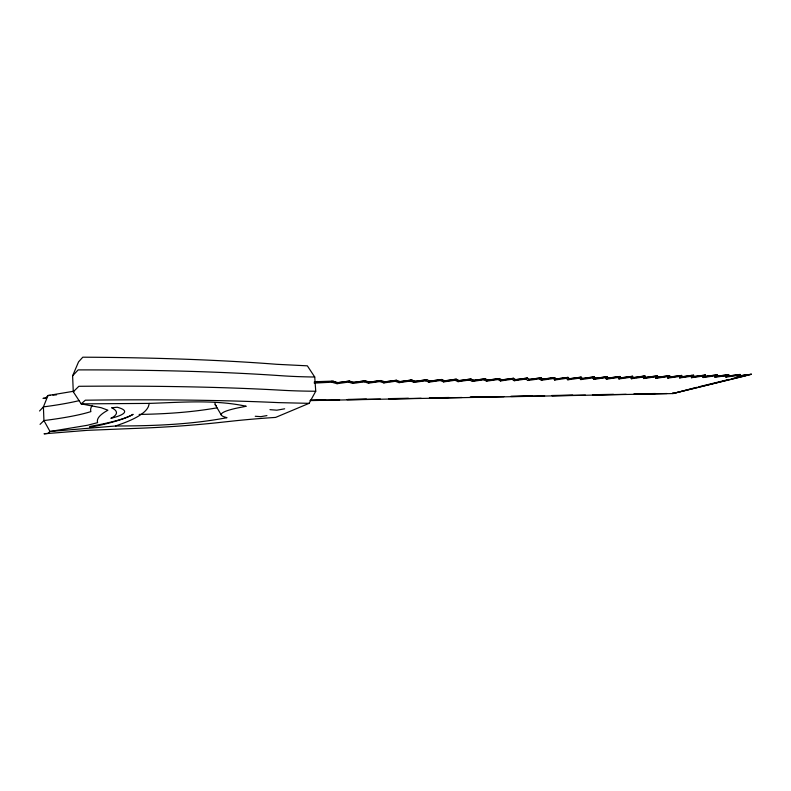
<?xml version="1.0" encoding="UTF-8"?>
<svg xmlns="http://www.w3.org/2000/svg" width="791" height="791" viewBox="0 0 791 791"><rect width="100%" height="100%" fill="white"/><g stroke="black" fill="none" stroke-linecap="round" stroke-linejoin="round"><path stroke-width="1.19" d="M679.667 377.91L679.805 376.417L681.743 375.458L681.585 376.971L679.667 377.91L691.71 376.209L693.677 375.26L693.361 376.773L691.413 377.712L691.611 375.369L681.98 376.734M115.526 425.993C152.792 425.973 190.315 424.629 227.007 417.688L223.794 416.709A67.077 8.414 -3.9 0 1 238.19 407.83L246.228 406.258C214.391 399.455 181.505 402.352 149.252 403.4L148.53 406.179A624.415 70.32 0 0 1 122.15 423.64L115.526 425.993L50.021 431.49L47.875 433.399L44.029 433.804L87.247 430.344L132.819 428.495A166.08 21.98 -3 0 0 217.248 422.73L235.609 420.743A123.604 13.289 -3.9 0 1 268.653 417.875L275.654 417.401L309.093 403.341L315.738 391.238L314.729 377.02L307.353 365.828L276.583 364.295A515.683 59.384 -2 0 0 96.008 357.275L82.798 357.196L78.546 361.882L72.614 375.814L73.276 391.782L81.196 403.875L101.119 407.691L107.912 410.203L105.579 411.557A300.936 38.008 -4.6 0 0 97.392 421.544L97.609 422.651L87.485 425.261L50.021 431.49L43.93 420.565L43.406 406.89L47.974 395.54L73.919 391.209M703.031 377.515L703.486 376.012L705.483 375.063L704.999 376.575L703.031 377.515L715.143 375.814L717.17 374.865L716.517 376.387L726.662 375.616L728.719 374.667L727.908 376.2L725.881 377.129L726.662 375.616L714.52 377.327L715.143 375.814M737.123 376.941L738.062 375.418L740.149 374.479L739.18 376.012L737.123 376.941L751.45 374.281L739.239 375.814M39.55 410.994L43.406 406.89A152.01 21.624 -1.3 0 0 79.238 400.612M72.614 375.814L78.171 369.901A521.862 56.26 -2.2 0 1 280.775 375.695A188.96 33.746 -4.6 0 0 314.729 377.02M40.054 424.371L43.93 420.565A152.297 19.894 -1.6 0 0 90.906 411.607A306.681 41.725 -4.6 0 1 92.26 405.417M73.276 391.782L78.863 386.295A522.693 51.722 -2.4 0 1 281.744 390.24A189.336 31.057 -4.6 0 0 315.738 391.238M314.245 383.101L331.765 382.201L337.055 383.704L338.143 382.696L349.513 381.074L353.992 382.429L365.373 380.807L369.624 382.172L381.035 380.54L385.069 381.915L396.509 380.283L400.325 381.658L411.775 380.026L415.384 381.41L426.863 379.769L430.255 381.163L441.764 379.512L444.947 380.916L456.476 379.265L459.462 380.669L471.021 379.018L473.799 380.431L485.377 378.78L487.958 380.194L499.566 378.543L501.949 379.967L513.596 378.306L515.772 379.729L527.449 378.068L529.436 379.502L541.143 377.841L542.942 379.285L554.669 377.604L556.281 379.057L568.047 377.386L569.471 378.84L581.266 377.159L582.502 378.622L594.328 376.941L595.386 378.405L607.241 376.724L608.121 378.197L620.015 376.506L620.717 377.979L632.642 376.289L633.166 377.772L645.12 376.081L645.476 377.574L643.647 378.523L643.172 376.18L632.464 377.702M337.055 383.704L348.376 382.093L349.513 381.074L336.976 382.725L339.28 382.893M348.376 382.093L352.855 383.437L353.992 382.429M352.855 383.437L364.196 381.826L368.458 383.17L369.624 382.172L365.185 381.193M368.458 383.17L379.818 381.549L381.035 380.54L368.379 382.211M383.862 382.913L385.069 381.915L383.783 381.954L396.509 380.283L395.253 381.292L383.862 382.913L379.818 381.549M395.253 381.292L399.079 382.656L400.325 381.658M399.079 382.656L410.489 381.025L411.775 380.026L399 381.707L395.213 380.807M410.489 381.025L410.41 380.075L414.019 381.46L426.863 379.769L425.538 380.768L414.098 382.399L410.489 381.025L411.775 380.026M414.098 382.399L415.384 381.41L414.019 381.46M428.94 382.152L430.255 381.163L428.86 381.213L441.764 379.512L440.399 380.52L428.94 382.152L425.538 380.768M440.399 380.52L443.593 381.905L444.947 380.916M266.933 415.591L260.812 416.659L255.246 416.274M458.068 381.658L459.462 380.669L457.989 380.728L471.021 379.018L469.587 380.016L458.068 381.658L455.082 380.263L443.593 381.905M284.651 408.809L276.86 410.193L269.968 409.659M472.375 381.42L473.799 380.431L472.286 380.491L485.377 378.78L483.914 379.769L472.375 381.42L469.587 380.016M483.914 379.769L486.495 381.173L487.958 380.194M486.495 381.173L498.063 379.532L499.566 378.543L487.572 380.095M500.456 380.946L501.949 379.967L500.377 380.026L513.596 378.306L512.054 379.285L500.456 380.946L498.063 379.532M514.249 380.708L515.772 379.729L514.16 379.799L527.449 378.068L525.877 379.057L514.249 380.708L512.054 379.285M525.877 379.057L527.884 380.481L529.436 379.502M527.884 380.481L539.531 378.82L541.143 377.841L528.961 379.413M539.531 378.82L541.351 380.253L542.942 379.285M554.659 380.026L556.281 379.057L554.57 379.136L568.047 377.386L566.376 378.355L554.659 380.026L552.949 377.693L541.262 379.354M566.376 378.355L567.819 379.799L569.471 378.84M567.819 379.799L579.566 378.138L581.266 377.159L568.897 378.751M579.566 378.138L580.821 379.581L582.502 378.622M581.909 378.533L592.508 377.03L593.675 379.364L595.386 378.405M593.675 379.364L605.481 377.693L607.241 376.724L594.763 378.325M605.481 377.693L606.381 379.156L608.121 378.197M606.381 379.156L618.226 377.475L620.015 376.506L607.468 378.118M618.226 377.475L618.938 378.938L620.717 377.979M618.938 378.938L630.813 377.258L632.642 376.289L620.035 377.91M630.813 377.258L631.366 378.731L633.166 377.772L631.248 378.108M331.765 382.201L333.446 381.341L338.143 382.696L336.976 382.725M655.581 376.832L657.469 375.873L657.647 377.366L655.788 378.316L655.581 376.832L643.647 378.523M667.762 376.625L669.67 375.666L669.68 377.169L667.792 378.118L667.762 376.625L655.788 378.316M739.18 376.012L751.45 374.281L672.785 393.562L310.833 400.582M317.171 381.618L333.446 381.341L317.171 381.618L317.784 382.439L317.715 381.45L314.175 382.112M741.088 376.051L745.893 374.875L745.992 375.695L672.785 393.562L696.742 387.323M699.145 386.73L729.144 379.393M731.537 378.81L738.735 377.05M741.137 376.467L745.943 375.29L738.181 376.378M217.001 407.84C191.323 412.338 165.181 414.029 139.137 414.425M315.391 382.389L320.078 381.905M342.681 382.409L344.945 382.083M364.127 380.847L364.196 381.826L365.373 380.807L352.786 382.468L348.337 381.598M356.217 382.468L358.491 382.142M361.892 381.658L364.157 381.331M370.692 382.369L372.966 382.043M375.241 381.717L378.652 381.232M383.823 382.439L386.107 382.112M389.518 381.618L391.792 381.292M402.461 381.687L405.882 381.203M408.166 380.876L410.45 380.55M416.343 381.598L418.637 381.272M422.068 380.787L424.352 380.461M428.9 381.677L431.194 381.351M434.625 380.866L436.919 380.54M444.661 380.807L454.993 379.324L456.476 379.265L455.082 380.263L454.993 379.324L456.99 380.263M446.994 380.946L450.445 380.451M452.739 380.125L455.043 379.799M459.175 381.035L462.636 380.54M466.087 380.046L468.391 379.72M473.483 380.787L475.786 380.461M478.1 380.135L481.561 379.64M491.082 380.056L494.553 379.561M502.73 380.155L506.21 379.66M508.534 379.324L510.848 378.998M515.366 380.085L518.856 379.591M521.18 379.265L523.504 378.929M532.501 379.364L535.991 378.869M544.811 379.304L548.311 378.8M550.655 378.474L552.988 378.138M541.351 380.253L553.038 378.592L554.669 377.604L552.949 377.693M555.786 379.413L559.296 378.909M562.816 378.414L565.16 378.078M568.947 379.196L571.29 378.859M573.643 378.523L577.163 378.029M585.488 378.474L587.842 378.138M580.821 379.581L592.597 377.91L594.328 376.941L592.508 377.03M594.812 378.76L599.529 378.088M601.892 377.752L604.255 377.416M607.518 378.553L611.067 378.049M613.44 377.712L616.99 377.208M620.085 378.335L622.458 377.999M624.831 377.663L627.204 377.327M636.083 377.623L638.456 377.287M640.839 376.951L643.221 376.615M631.366 378.731L643.271 377.04L645.12 376.081L643.172 376.18M644.685 377.505L657.469 375.873L645.476 377.574M644.794 377.93L649.569 377.248M651.952 376.911L654.345 376.575M656.886 377.297L669.67 375.666L657.647 377.366M656.935 377.722L660.525 377.218M662.927 376.872L665.32 376.536M670.096 376.931L681.743 375.458L669.68 377.169M673.754 376.842L676.147 376.506M667.792 378.118L679.805 376.417M681.585 376.971L693.677 375.26L691.611 375.369M680.824 377.327L686.845 376.476M689.258 376.13L691.66 375.794M693.727 376.536L705.483 375.063L693.361 376.773M692.57 377.129L697.405 376.447M699.817 376.101L702.23 375.765M691.413 377.712L703.486 376.012M704.138 376.516L717.17 374.865L704.999 376.575M704.188 376.931L707.826 376.417M710.249 376.081L712.671 375.735M716.854 376.16L728.719 374.667L716.517 376.387M715.687 376.743L718.109 376.397M720.542 376.051L722.974 375.715M726.998 376.14L740.149 374.479L727.908 376.2M730.706 376.032L733.138 375.695M735.581 375.349L738.013 375.013M725.881 377.129L738.062 375.418L737.963 374.598M50.426 395.342L47.974 395.54L45.641 398.11L43.001 398.407A117.552 15.276 -2.6 0 1 46.372 398.051M52.878 395.134L56.566 394.828M310.804 400.137L325.625 399.851M347.862 399.425L366.391 399.069M388.628 398.634L408.393 398.259M429.384 397.853L449.15 397.478M470.151 397.072L489.916 396.696M510.917 396.291L531.918 395.886M551.683 395.51L572.684 395.105M592.449 394.729L613.45 394.323M634.451 393.918L655.452 393.522M309.983 400.424L339.626 399.851M347.031 399.702L380.382 399.06M389.034 398.891L421.148 398.278M429.79 398.11L461.904 397.487M470.546 397.319L503.897 396.677M511.312 396.528L544.663 395.886M552.069 395.747L585.419 395.105M592.835 394.956L626.175 394.314M633.591 394.175L666.942 393.532M149.252 403.4L81.196 403.875L85.329 400.206L97.718 400.058A517.106 47.49 -2.6 0 1 278.669 402.629L309.093 403.341M335.928 382.429L331.696 381.213L331.736 381.707M382.775 381.618L379.789 381.074M443.514 380.965L440.36 380.046M672.706 392.811L673.111 393.414M215.241 404.735L221.45 415.245M216.21 405.635A72.525 9.789 -3.8 0 1 215.419 402.777M111.897 407.78L111.946 407.958A180.664 22.039 -1.7 0 1 110.878 418.32A95.098 11.974 -2.2 0 0 117.206 407.236L111.897 407.78M90.194 427.278A263.393 32.441 -1.4 0 0 133.115 414.336A203.06 25.243 -1.7 0 1 91.805 426.082A9.126 1.068 -2.8 0 0 90.194 427.278"/></g></svg>
